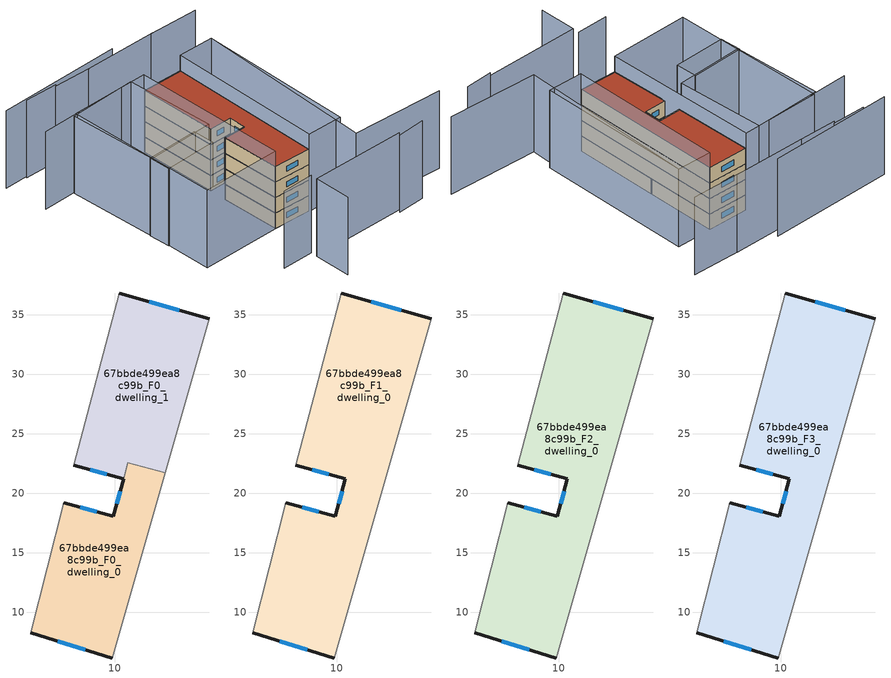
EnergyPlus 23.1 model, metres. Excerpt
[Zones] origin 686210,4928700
67bbde499ea8c99b_F0_dwelling_0
 floor ground (EU_floor_Construction): 9.8,6.15 14.26,21.72 11.11,22.54 9.9,18.08 5.73,19.2 2.95,8.26 z0
 wall outside (EU_wall_Construction): 9.8,6.15 2.95,8.26 / 5.73,19.2 9.9,18.08 10.75,21.23 z0:3
 wall adiabatic (EU_wall_Construction): 14.26,21.72 9.8,6.15 / 2.95,8.26 5.73,19.2 z0:3
 wall to 67bbde499ea8c99b_F0_dwelling_1 (EU_wall_Construction): 10.75,21.23 11.11,22.54 14.25,21.72 z0:3
 window (EU_Window_Construction): 7.52,6.85 5.23,7.56 / 7.12,18.83 8.51,18.45 / 10.18,19.13 10.47,20.18 z1:2
67bbde499ea8c99b_F0_dwelling_1
 floor ground (EU_floor_Construction): 14.26,21.72 17.96,34.66 10.39,36.82 6.59,22.35 10.75,21.23 11.11,22.54 z0
 wall outside (EU_wall_Construction): 10.75,21.23 6.59,22.35 / 10.39,36.82 17.96,34.66 z0:3
 wall adiabatic (EU_wall_Construction): 6.59,22.35 10.39,36.82 / 17.96,34.66 14.26,21.72 z0:3
 window (EU_Window_Construction): 9.36,21.6 7.98,21.98 / 12.91,36.1 15.44,35.38 z1:2
67bbde499ea8c99b_F1_dwelling_0
 floor to 67bbde499ea8c99b_F0_dwelling_0 (EU_floor_Construction): 9.8,6.15 14.25,21.72 11.11,22.54 9.9,18.08 5.73,19.2 2.95,8.26 z3
 floor to 67bbde499ea8c99b_F0_dwelling_1 (EU_floor_Construction): 14.26,21.72 17.96,34.66 10.39,36.82 6.59,22.35 10.75,21.23 11.11,22.54 z3
 wall outside (EU_wall_Construction): 10.39,36.82 17.96,34.66 / 9.8,6.15 2.95,8.26 / 5.73,19.2 9.9,18.08 10.75,21.23 6.59,22.35 z3:6
 wall adiabatic (EU_wall_Construction): 6.59,22.35 10.39,36.82 / 17.96,34.66 9.8,6.15 / 2.95,8.26 5.73,19.2 z3:6
 window (EU_Window_Construction): 10.18,19.13 10.47,20.18 / 9.36,21.6 7.98,21.98 / 12.91,36.1 15.44,35.38 / 7.52,6.85 5.23,7.56 / 7.12,18.83 8.51,18.45 z4:5
67bbde499ea8c99b_F2_dwelling_0
 floor to 67bbde499ea8c99b_F1_dwelling_0 (EU_floor_Construction): 9.8,6.15 17.96,34.66 10.39,36.82 6.59,22.35 10.75,21.23 9.9,18.08 5.73,19.2 2.95,8.26 z6
 wall outside (EU_wall_Construction): 10.39,36.82 17.96,34.66 / 9.8,6.15 2.95,8.26 / 5.73,19.2 9.9,18.08 10.75,21.23 6.59,22.35 z6:9
 wall adiabatic (EU_wall_Construction): 6.59,22.35 10.39,36.82 / 17.96,34.66 9.8,6.15 / 2.95,8.26 5.73,19.2 z6:9
 window (EU_Window_Construction): 10.18,19.13 10.47,20.18 / 9.36,21.6 7.98,21.98 / 12.91,36.1 15.44,35.38 / 7.52,6.85 5.23,7.56 / 7.12,18.83 8.51,18.45 z7:8
67bbde499ea8c99b_F3_dwelling_0
 floor to 67bbde499ea8c99b_F2_dwelling_0 (EU_floor_Construction): 9.8,6.15 17.96,34.66 10.39,36.82 6.59,22.35 10.75,21.23 9.9,18.08 5.73,19.2 2.95,8.26 z9
 wall outside (EU_wall_Construction): 10.39,36.82 17.96,34.66 / 9.8,6.15 2.95,8.26 / 5.73,19.2 9.9,18.08 10.75,21.23 6.59,22.35 z9:12
 wall adiabatic (EU_wall_Construction): 6.59,22.35 10.39,36.82 / 17.96,34.66 9.8,6.15 / 2.95,8.26 5.73,19.2 z9:12
 window (EU_Window_Construction): 10.18,19.13 10.47,20.18 / 9.36,21.6 7.98,21.98 / 12.91,36.1 15.44,35.38 / 7.52,6.85 5.23,7.56 / 7.12,18.83 8.51,18.45 z10:11
 roof outside (EU_roof_Construction): 17.96,34.66 9.8,6.15 2.95,8.26 5.73,19.2 9.9,18.08 10.75,21.23 6.59,22.35 10.39,36.82 z12
shading: 30.45,-5.56 13.8,-0.23 / 13.8,-0.23 24.38,32.83 / 29.71,38.92 20.62,41.63 / 21,41.54 7.4,45.24 / 16.83,-6.44 21.98,-7.51 / -5.7,1.48 0.15,0.04 / -2.03,-8.04 -0.19,-1.21 / -0.19,-1.21 17.36,-5.96 / -11.01,42.32 -3.76,40.53 / 7.4,45.24 0.52,47.28 / 0.94,47.5 -5.14,49.29 / 13.94,44.83 -9.3,50.61 / 9.77,6.04 17.96,34.67 / 17.96,34.67 24.38,32.83 / 24.38,32.83 16.19,4.21 / 16.19,4.21 9.77,6.04 / 0.96,21.99 0.03,18.07 / 0.03,18.07 -9.74,20.4 / -9.74,20.4 -8.81,24.32 / -8.81,24.32 0.96,21.99 / 10.42,36.92 2.95,8.26 / 2.95,8.26 -11.75,12.09 / -11.75,12.09 -4.28,40.75 / -4.28,40.75 10.42,36.92 / -5,40.58 7.65,37.72 / 7.65,37.72 3.9,21.13 / 3.9,21.13 -8.75,23.99 / -8.75,23.99 -5,40.58 z0:15
[Building]
EU S2 Campaign: North Axis=0; Terrain=City; Solar Distribution=FullExterior
[Site:Location]
Bologna: Latitude=44.5; Longitude=11.25; Time Zone=1; Elevation=37
[SizingPeriod:WeatherFileDays]
AnnualSizingPeriod: Begin Month=1; Begin Day of Month=1; End Month=12; End Day of Month=31; Day of Week for Start Day=Monday; Use Weather File Daylight Saving Period=No; Use Weather File Rain and Snow Indicators=No
[MATERIAL]
EU_InternalMass_Material: Roughness=MediumRough; Thickness=0.1; Conductivity=1; Density=1800; Specific Heat=900; Thermal Absorptance=0.9; Solar Absorptance=0.7; Visible Absorptance=0.7
[MATERIAL:NOMASS] Roughness=MediumRough; Thermal Absorptance=0.9; Solar Absorptance=0.7; Visible Absorptance=0.7
Name | Thermal Resistance
EU_wall_NoMass | 0.937881
EU_roof_NoMass | 0.548572
EU_floor_NoMass | 0.71348
[WINDOWMATERIAL:SIMPLEGLAZINGSYSTEM]
EU_Window_SimpleGlazing: UFactor=4.25633; Solar Heat Gain Coefficient=0.85; Visible Transmittance=0.85
[CONSTRUCTION]
EU_wall_Construction: EU_wall_NoMass
EU_roof_Construction: EU_roof_NoMass
EU_floor_Construction: EU_floor_NoMass
EU_InternalMass_Construction: EU_InternalMass_Material
EU_Window_Construction: EU_Window_SimpleGlazing
[ZONE] Type=1; Multiplier=1; Ceiling Height=autocalculate; Floor Area=autocalculate; Part of Total Floor Area=Yes
Name | Volume
67bbde499ea8c99b_F0_dwelling_0 | 295.898
67bbde499ea8c99b_F1_dwelling_0 | 627.018
67bbde499ea8c99b_F2_dwelling_0; 67bbde499ea8c99b_F3_dwelling_0 | 627.01
67bbde499ea8c99b_F0_dwelling_1 | 331.121
[INTERNALMASS] Construction=EU_InternalMass_Construction
Name | Zone or ZoneList | Surface Area
67bbde499ea8c99b_F0_dwelling_0_EU_InternalMass | 67bbde499ea8c99b_F0_dwelling_0 | 98.6374
67bbde499ea8c99b_F0_dwelling_1_EU_InternalMass | 67bbde499ea8c99b_F0_dwelling_1 | 110.361
67bbde499ea8c99b_F1_dwelling_0_EU_InternalMass | 67bbde499ea8c99b_F1_dwelling_0 | 209.003
67bbde499ea8c99b_F2_dwelling_0_EU_InternalMass | 67bbde499ea8c99b_F2_dwelling_0 | 209.003
67bbde499ea8c99b_F3_dwelling_0_EU_InternalMass | 67bbde499ea8c99b_F3_dwelling_0 | 209.003
[OTHEREQUIPMENT] Fuel Type=Electricity; Design Level Calculation Method=Watts/Area; Power per Zone Floor Area=1; Fraction Latent=0; Fraction Radiant=0; Fraction Lost=0; Carbon Dioxide Generation Rate=0; EndUse Subcategory=EU_Step8_InternalGains
Name | Zone or ZoneList or Space or SpaceList | Schedule
EU_Step8_InternalGain_67bbde499ea8c99b_F0_dwelling_0_f000 | 67bbde499ea8c99b_F0_dwelling_0 | EU_Step8_GainSchedule_67bbde499ea8c99b_F0_dwelling_0_f000
EU_Step8_InternalGain_67bbde499ea8c99b_F0_dwelling_1_f000 | 67bbde499ea8c99b_F0_dwelling_1 | EU_Step8_GainSchedule_67bbde499ea8c99b_F0_dwelling_1_f000
EU_Step8_InternalGain_67bbde499ea8c99b_F1_dwelling_0_f000 | 67bbde499ea8c99b_F1_dwelling_0 | EU_Step8_GainSchedule_67bbde499ea8c99b_F1_dwelling_0_f000
EU_Step8_InternalGain_67bbde499ea8c99b_F2_dwelling_0_f000 | 67bbde499ea8c99b_F2_dwelling_0 | EU_Step8_GainSchedule_67bbde499ea8c99b_F2_dwelling_0_f000
EU_Step8_InternalGain_67bbde499ea8c99b_F3_dwelling_0_f000 | 67bbde499ea8c99b_F3_dwelling_0 | EU_Step8_GainSchedule_67bbde499ea8c99b_F3_dwelling_0_f000
[ZONEVENTILATION:DESIGNFLOWRATE] Schedule=EU_AlwaysOn; Design Flow Rate Calculation Method=AirChanges/Hour; Air Changes per Hour=0.687892; Ventilation Type=Natural; Fan Pressure Rise=0; Fan Total Efficiency=1; Constant Term Coefficient=1; Temperature Term Coefficient=0; Velocity Term Coefficient=0; Velocity Squared Term Coefficient=0; Minimum Indoor Temperature=-100; Maximum Indoor Temperature=100; Delta Temperature=-100; Minimum Outdoor Temperature=-100; Maximum Outdoor Temperature=100; Maximum Wind Speed=40
Name | Zone or ZoneList or Space or SpaceList
EU_ConstantAir_67bbde499ea8c99b_F0_dwelling_0 | 67bbde499ea8c99b_F0_dwelling_0
EU_ConstantAir_67bbde499ea8c99b_F0_dwelling_1 | 67bbde499ea8c99b_F0_dwelling_1
EU_ConstantAir_67bbde499ea8c99b_F1_dwelling_0 | 67bbde499ea8c99b_F1_dwelling_0
EU_ConstantAir_67bbde499ea8c99b_F2_dwelling_0 | 67bbde499ea8c99b_F2_dwelling_0
EU_ConstantAir_67bbde499ea8c99b_F3_dwelling_0 | 67bbde499ea8c99b_F3_dwelling_0
[HVACTEMPLATE:THERMOSTAT] Constant Heating Setpoint=20; Constant Cooling Setpoint=50
EU_HeatOnly_67bbde499ea8c99b_F0_dwelling_0; EU_HeatOnly_67bbde499ea8c99b_F0_dwelling_1; EU_HeatOnly_67bbde499ea8c99b_F1_dwelling_0; EU_HeatOnly_67bbde499ea8c99b_F2_dwelling_0; EU_HeatOnly_67bbde499ea8c99b_F3_dwelling_0
[HVACTEMPLATE:ZONE:IDEALLOADSAIRSYSTEM] System Availability Schedule=EU_AlwaysOn; Maximum Heating Supply Air Temperature=50; Minimum Cooling Supply Air Temperature=13; Maximum Heating Supply Air Humidity Ratio=0.0156; Minimum Cooling Supply Air Humidity Ratio=0.0077; Heating Limit=NoLimit; Cooling Limit=NoLimit; Heating Availability Schedule=EU_AlwaysOn; Cooling Availability Schedule=EU_CoolingOff; Dehumidification Control Type=ConstantSensibleHeatRatio; Cooling Sensible Heat Ratio=0.7; Dehumidification Setpoint=60; Humidification Control Type=None; Humidification Setpoint=30; Outdoor Air Method=None; Outdoor Air Flow Rate per Person=0.00944; Outdoor Air Flow Rate per Zone Floor Area=0; Outdoor Air Flow Rate per Zone=0; Demand Controlled Ventilation Type=None; Outdoor Air Economizer Type=NoEconomizer; Heat Recovery Type=None; Sensible Heat Recovery Effectiveness=0.7; Latent Heat Recovery Effectiveness=0.65
Name | Template Thermostat
67bbde499ea8c99b_F0_dwelling_0 | EU_HeatOnly_67bbde499ea8c99b_F0_dwelling_0
67bbde499ea8c99b_F0_dwelling_1 | EU_HeatOnly_67bbde499ea8c99b_F0_dwelling_1
67bbde499ea8c99b_F1_dwelling_0 | EU_HeatOnly_67bbde499ea8c99b_F1_dwelling_0
67bbde499ea8c99b_F2_dwelling_0 | EU_HeatOnly_67bbde499ea8c99b_F2_dwelling_0
67bbde499ea8c99b_F3_dwelling_0 | EU_HeatOnly_67bbde499ea8c99b_F3_dwelling_0
[SIZING:ZONE] Zone Cooling Design Supply Air Temperature Input Method=SupplyAirTemperature; Zone Cooling Design Supply Air Temperature=13; Zone Heating Design Supply Air Temperature Input Method=SupplyAirTemperature; Zone Heating Design Supply Air Temperature=50; Zone Cooling Design Supply Air Humidity Ratio=0.008; Zone Heating Design Supply Air Humidity Ratio=0.008; Cooling Design Air Flow Method=DesignDay; Cooling Design Air Flow Rate=0; Cooling Minimum Air Flow per Zone Floor Area=0.000762; Cooling Minimum Air Flow=0; Cooling Minimum Air Flow Fraction=0.2; Heating Design Air Flow Method=DesignDay; Heating Design Air Flow Rate=0; Heating Maximum Air Flow per Zone Floor Area=0.002032; Heating Maximum Air Flow=0.141576; Heating Maximum Air Flow Fraction=0.3; Account for Dedicated Outdoor Air System=No; Dedicated Outdoor Air System Control Strategy=NeutralSupplyAir; Dedicated Outdoor Air Low Setpoint Temperature for Design=autosize; Dedicated Outdoor Air High Setpoint Temperature for Design=autosize; Zone Load Sizing Method=Sensible Load Only No Latent Load; Zone Latent Cooling Design Supply Air Humidity Ratio Input Method=HumidityRatioDifference; Zone Cooling Design Supply Air Humidity Ratio Difference=0.005; Zone Latent Heating Design Supply Air Humidity Ratio Input Method=HumidityRatioDifference; Zone Humidification Design Supply Air Humidity Ratio Difference=0.005
67bbde499ea8c99b_F0_dwelling_0; 67bbde499ea8c99b_F0_dwelling_1; 67bbde499ea8c99b_F1_dwelling_0; 67bbde499ea8c99b_F2_dwelling_0; 67bbde499ea8c99b_F3_dwelling_0
[SCHEDULE:CONSTANT]
Name | Hourly Value
EU_AlwaysOn | 1
EU_CoolingOff | 0
[SCHEDULE:FILE] Column Number=1; Rows to Skip at Top=0; Number of Hours of Data=8760; Column Separator=Comma; Interpolate to Timestep=No; Minutes per Item=60; Adjust Schedule for Daylight Savings=Yes
Name | File
EU_Step8_GainSchedule_67bbde499ea8c99b_F0_dwelling_0_f000 | ../../schedules/67bbde499ea8c99b/67bbde499ea8c99b_F0_dwelling_0_f000_gain.csv
EU_Step8_GainSchedule_67bbde499ea8c99b_F0_dwelling_1_f000 | ../../schedules/67bbde499ea8c99b/67bbde499ea8c99b_F0_dwelling_1_f000_gain.csv
EU_Step8_GainSchedule_67bbde499ea8c99b_F1_dwelling_0_f000 | ../../schedules/67bbde499ea8c99b/67bbde499ea8c99b_F1_dwelling_0_f000_gain.csv
EU_Step8_GainSchedule_67bbde499ea8c99b_F2_dwelling_0_f000 | ../../schedules/67bbde499ea8c99b/67bbde499ea8c99b_F2_dwelling_0_f000_gain.csv
EU_Step8_GainSchedule_67bbde499ea8c99b_F3_dwelling_0_f000 | ../../schedules/67bbde499ea8c99b/67bbde499ea8c99b_F3_dwelling_0_f000_gain.csv
